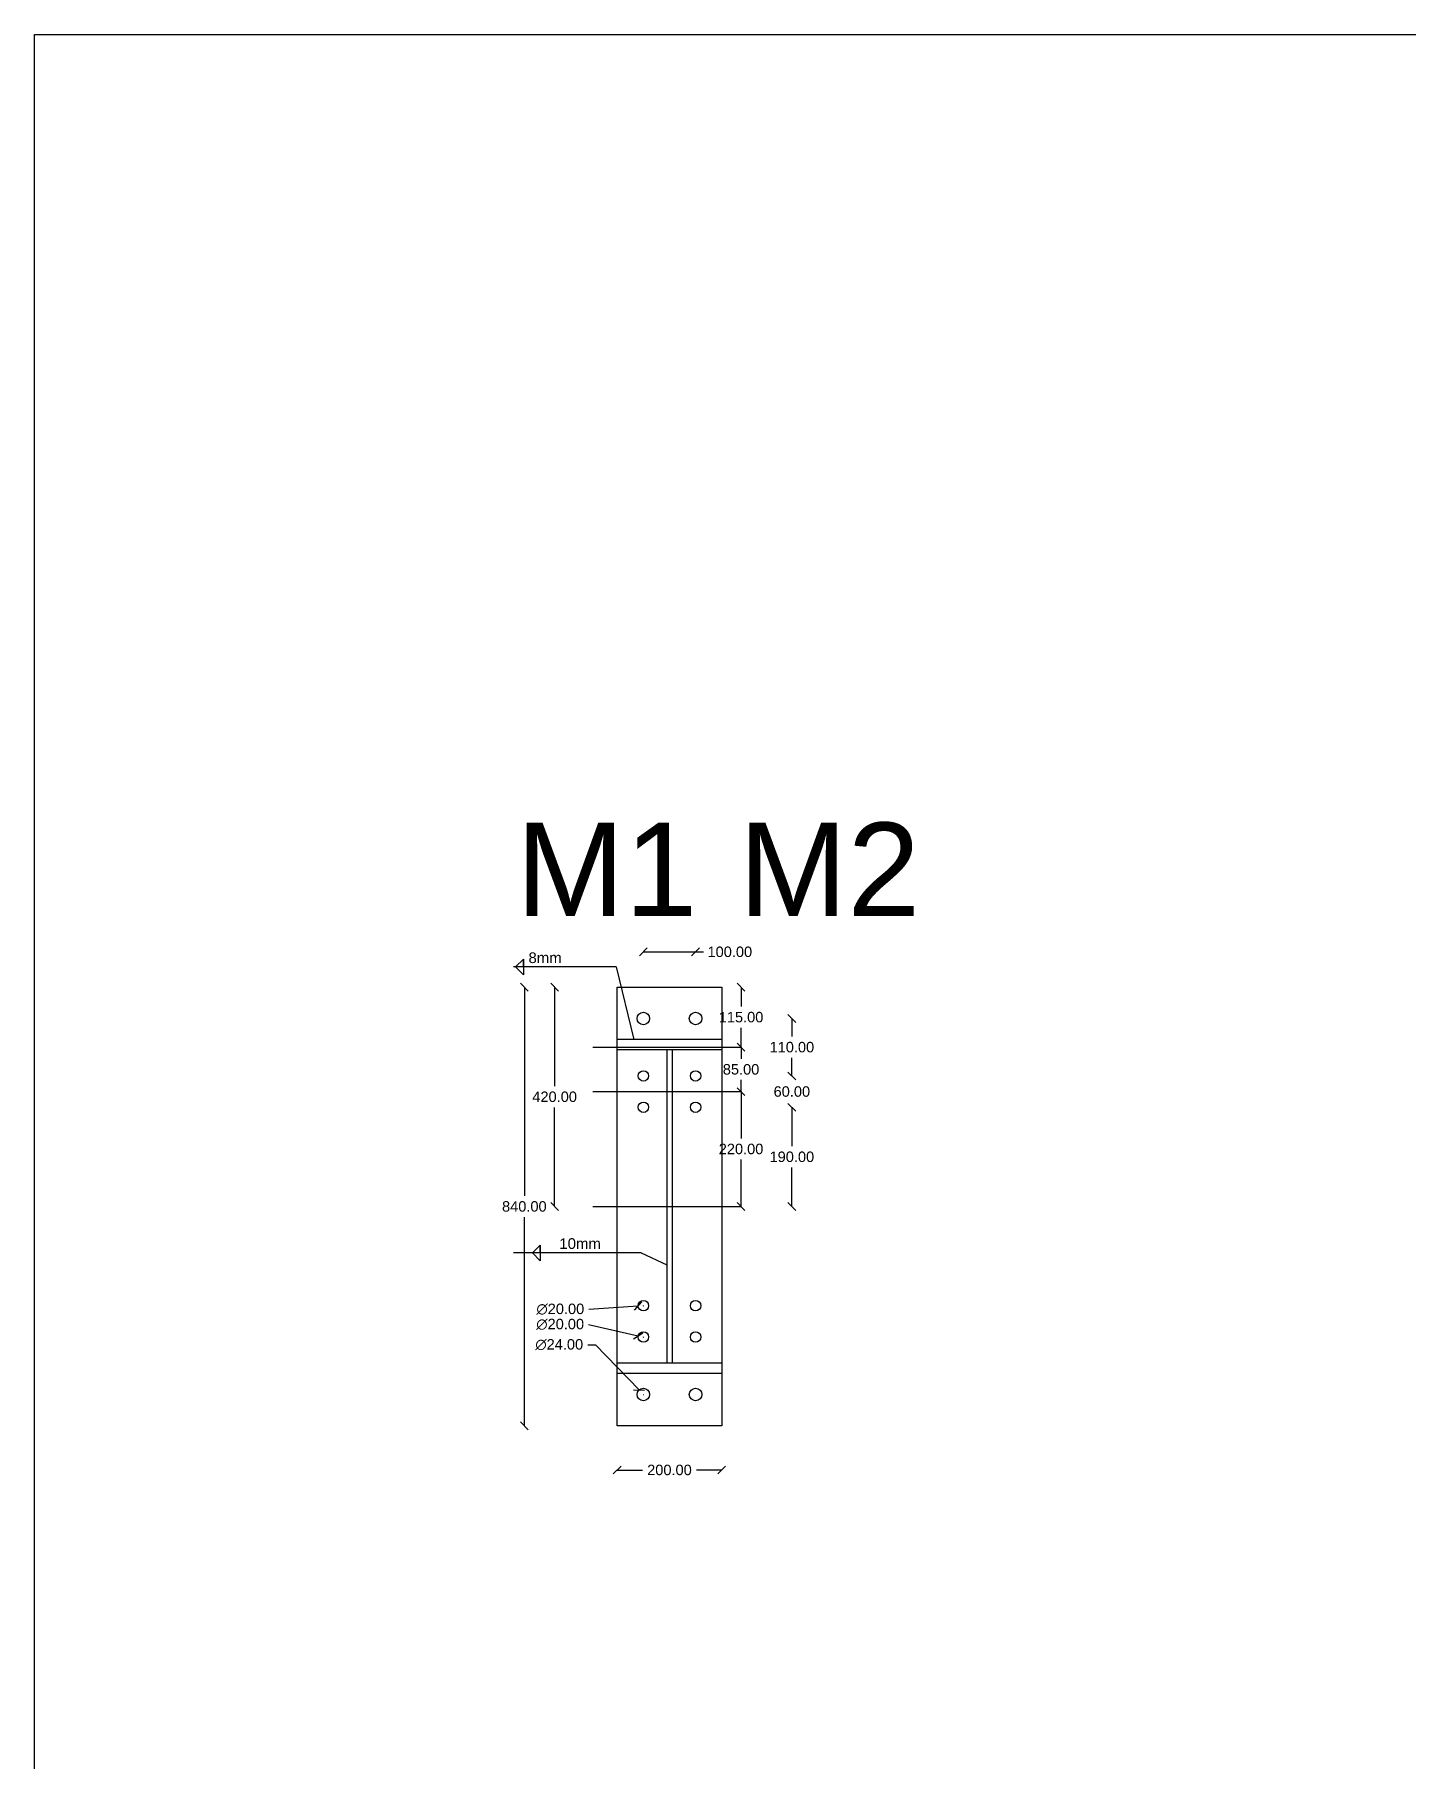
# Model space of a CAD drawing. Header units: inches. Extents: x -15 to 2803056, y 0 to 866270.
# Drawn here: x 842210 to 844839, y 83958 to 87263 of the extents above; entities that cross this region are included whole.
import ezdxf

# ---------------------------------------------------------------- set-up
doc = ezdxf.new("R2010")
doc.units = ezdxf.units.IN
doc.header["$LTSCALE"] = 100
doc.header["$MEASUREMENT"] = 0
doc.linetypes.add('ACAD_ISO03W100', pattern=[30, 12, -18])
doc.layers.add('connection', color=50, linetype='Continuous')
doc.layers.add('text', color=3, linetype='Continuous')
doc.styles.get("Standard").update_dxf_attribs({"font": 'arial.ttf'})
doc.dimstyles.new('connections', dxfattribs={"dimtxt": 20, "dimasz": 15, "dimexe": 0.0625, "dimexo": 0.0625, "dimgap": 10, "dimtad": 0, "dimtih": 1, "dimtoh": 1, "dimzin": 0, "dimdsep": 46, "dimtxsty": 'Standard', "dimblk": 'OBLIQUE', "dimcen": 0.09, "dimse1": 1, "dimse2": 1, "dimclrd": 256, "dimclre": 256, "dimclrt": 256, "dimadec": 0, "dimazin": 0, "dimtfac": 1, "dimtofl": 0, "dimtmove": 0, "dimatfit": 3, "dimfxl": 1, "dimtfillclr": 256, "dimtolj": 1, "dimtzin": 0, "dimlwe": -1, "dimarcsym": 0})

# ---------------------------------------------------------------- blocks, each defined once
blk = doc.blocks.new('_Oblique')
at = {"color": 0, "linetype": 'ByBlock', "lineweight": -2}
blk.add_line((-0.5, -0.5), (0.5, 0.5), dxfattribs=at)
blk = doc.blocks.new('*D249')
at = {"layer": 'connection', "lineweight": -2, "transparency": 16777216}
for p, q in [((843147.7, 85438.7), (843147.7, 85038.9)), ((843147.7, 84598.7), (843147.7, 84998.5))]:
    blk.add_line(p, q, dxfattribs=at)
at = {"layer": 'Defpoints', "color": 0, "linetype": 'ACAD_ISO03W100'}
for p in [(843325.6, 85438.7), (843147.7, 84598.7), (843325.6, 84598.7)]:
    blk.add_point(p, dxfattribs=at)
at = {"layer": 'connection', "linetype": 'ACAD_ISO03W100', "lineweight": -2, "transparency": 16777216, "xscale": 15, "yscale": 15, "zscale": 15}
for p, rotation in [((843147.7, 85438.7), 90), ((843147.7, 84598.7), 270)]:
    blk.add_blockref('_Oblique', p, dxfattribs=dict(at, rotation=rotation))
at = {"layer": 'connection', "linetype": 'ACAD_ISO03W100', "transparency": 16777216, "insert": (843147.7, 85018.7), "char_height": 20, "attachment_point": 5}
blk.add_mtext('\\A1;840.00', dxfattribs=at)
blk = doc.blocks.new('*D250')
at = {"layer": 'connection', "lineweight": -2, "transparency": 16777216}
for p, q in [((843205.7, 85438.7), (843205.7, 85248.9)), ((843205.7, 85018.7), (843205.7, 85208.5))]:
    blk.add_line(p, q, dxfattribs=at)
at = {"layer": 'Defpoints', "color": 0, "linetype": 'ACAD_ISO03W100'}
for p in [(843325.6, 85438.7), (843205.7, 85018.7), (843325.6, 85018.7)]:
    blk.add_point(p, dxfattribs=at)
at = {"layer": 'connection', "linetype": 'ACAD_ISO03W100', "lineweight": -2, "transparency": 16777216, "xscale": 15, "yscale": 15, "zscale": 15}
for p, rotation in [((843205.7, 85438.7), 90), ((843205.7, 85018.7), 270)]:
    blk.add_blockref('_Oblique', p, dxfattribs=dict(at, rotation=rotation))
at = {"layer": 'connection', "linetype": 'ACAD_ISO03W100', "transparency": 16777216, "insert": (843205.7, 85228.7), "char_height": 20, "attachment_point": 5}
blk.add_mtext('\\A1;420.00', dxfattribs=at)
blk = doc.blocks.new('*D251')
at = {"layer": 'connection', "lineweight": -2, "transparency": 16777216}
for p, q in [((843562.7, 85438.7), (843562.7, 85401.4)), ((843562.7, 85323.7), (843562.7, 85361))]:
    blk.add_line(p, q, dxfattribs=at)
at = {"layer": 'Defpoints', "color": 0, "linetype": 'ACAD_ISO03W100'}
for p in [(843525.6, 85438.7), (843525.6, 85323.7), (843562.7, 85323.7)]:
    blk.add_point(p, dxfattribs=at)
at = {"layer": 'connection', "linetype": 'ACAD_ISO03W100', "lineweight": -2, "transparency": 16777216, "xscale": 15, "yscale": 15, "zscale": 15}
for p, rotation in [((843562.7, 85438.7), 90), ((843562.7, 85323.7), 270)]:
    blk.add_blockref('_Oblique', p, dxfattribs=dict(at, rotation=rotation))
at = {"layer": 'connection', "linetype": 'ACAD_ISO03W100', "transparency": 16777216, "insert": (843562.7, 85381.2), "char_height": 20, "attachment_point": 5}
blk.add_mtext('\\A1;115.00', dxfattribs=at)
blk = doc.blocks.new('*D252')
at = {"layer": 'connection', "lineweight": -2, "transparency": 16777216}
for p, q in [((843562.7, 85323.7), (843562.7, 85301.4)), ((843562.7, 85238.7), (843562.7, 85261))]:
    blk.add_line(p, q, dxfattribs=at)
at = {"layer": 'Defpoints', "color": 0, "linetype": 'ACAD_ISO03W100'}
for p in [(843562.7, 85323.7), (843562.7, 85238.7), (843562.7, 85238.7)]:
    blk.add_point(p, dxfattribs=at)
at = {"layer": 'connection', "linetype": 'ACAD_ISO03W100', "lineweight": -2, "transparency": 16777216, "xscale": 15, "yscale": 15, "zscale": 15}
for p, rotation in [((843562.7, 85323.7), 90), ((843562.7, 85238.7), 270)]:
    blk.add_blockref('_Oblique', p, dxfattribs=dict(at, rotation=rotation))
at = {"layer": 'connection', "linetype": 'ACAD_ISO03W100', "transparency": 16777216, "insert": (843562.7, 85281.2), "char_height": 20, "attachment_point": 5}
blk.add_mtext('\\A1;85.00', dxfattribs=at)
blk = doc.blocks.new('*D239')
at = {"layer": 'connection', "lineweight": -2, "transparency": 16777216}
for p, q in [((843660, 85378.7), (843660, 85343.9)), ((843660, 85268.7), (843660, 85303.5))]:
    blk.add_line(p, q, dxfattribs=at)
at = {"layer": 'Defpoints', "color": 0, "linetype": 'ACAD_ISO03W100'}
for p in [(843475.6, 85378.7), (843475.6, 85268.7), (843660, 85268.7)]:
    blk.add_point(p, dxfattribs=at)
at = {"layer": 'connection', "linetype": 'ACAD_ISO03W100', "lineweight": -2, "transparency": 16777216, "xscale": 15, "yscale": 15, "zscale": 15}
for p, rotation in [((843660, 85378.7), 90), ((843660, 85268.7), 270)]:
    blk.add_blockref('_Oblique', p, dxfattribs=dict(at, rotation=rotation))
at = {"layer": 'connection', "linetype": 'ACAD_ISO03W100', "transparency": 16777216, "insert": (843660, 85323.7), "char_height": 20, "attachment_point": 5}
blk.add_mtext('\\A1;110.00', dxfattribs=at)
blk = doc.blocks.new('*D240')
at = {"layer": 'connection', "lineweight": -2, "transparency": 16777216}
for p, q in [((843660, 85268.7), (843660, 85283.7)), ((843660, 85208.7), (843660, 85193.7))]:
    blk.add_line(p, q, dxfattribs=at)
at = {"layer": 'Defpoints', "color": 0, "linetype": 'ACAD_ISO03W100'}
for p in [(843475.6, 85268.7), (843475.6, 85208.7), (843660, 85208.7)]:
    blk.add_point(p, dxfattribs=at)
at = {"layer": 'connection', "linetype": 'ACAD_ISO03W100', "lineweight": -2, "transparency": 16777216, "xscale": 15, "yscale": 15, "zscale": 15}
for p, rotation in [((843660, 85268.7), 270), ((843660, 85208.7), 90)]:
    blk.add_blockref('_Oblique', p, dxfattribs=dict(at, rotation=rotation))
at = {"layer": 'connection', "linetype": 'ACAD_ISO03W100', "transparency": 16777216, "insert": (843660, 85238.7), "char_height": 20, "attachment_point": 5}
blk.add_mtext('\\A1;60.00', dxfattribs=at)
blk = doc.blocks.new('*D254')
at = {"layer": 'connection', "lineweight": -2, "transparency": 16777216}
for p, q in [((843375.6, 85506.3), (843475.6, 85506.3)), ((843475.6, 85506.3), (843490.6, 85506.3))]:
    blk.add_line(p, q, dxfattribs=at)
at = {"layer": 'Defpoints', "color": 0, "linetype": 'ACAD_ISO03W100'}
for p in [(843475.6, 85506.3), (843375.6, 85378.7), (843475.6, 85378.7)]:
    blk.add_point(p, dxfattribs=at)
at = {"layer": 'connection', "linetype": 'ACAD_ISO03W100', "lineweight": -2, "transparency": 16777216, "xscale": 15, "yscale": 15, "zscale": 15, "rotation": 180}
blk.add_blockref('_Oblique', (843375.6, 85506.3), dxfattribs=at)
at = {"layer": 'connection', "linetype": 'ACAD_ISO03W100', "lineweight": -2, "transparency": 16777216, "xscale": 15, "yscale": 15, "zscale": 15}
blk.add_blockref('_Oblique', (843475.6, 85506.3), dxfattribs=at)
at = {"layer": 'connection', "linetype": 'ACAD_ISO03W100', "transparency": 16777216, "insert": (843541.2, 85506.3), "char_height": 20, "attachment_point": 5}
blk.add_mtext('\\A1;100.00', dxfattribs=at)
blk = doc.blocks.new('*D253')
at = {"layer": 'connection', "lineweight": -2, "transparency": 16777216}
for p, q in [((843325.6, 84514), (843374, 84514)), ((843525.6, 84514), (843477.3, 84514))]:
    blk.add_line(p, q, dxfattribs=at)
at = {"layer": 'Defpoints', "color": 0, "linetype": 'ACAD_ISO03W100'}
for p in [(843325.6, 84598.7), (843525.6, 84598.7), (843525.6, 84514)]:
    blk.add_point(p, dxfattribs=at)
at = {"layer": 'connection', "linetype": 'ACAD_ISO03W100', "lineweight": -2, "transparency": 16777216, "xscale": 15, "yscale": 15, "zscale": 15, "rotation": 180}
blk.add_blockref('_Oblique', (843325.6, 84514), dxfattribs=at)
at = {"layer": 'connection', "linetype": 'ACAD_ISO03W100', "lineweight": -2, "transparency": 16777216, "xscale": 15, "yscale": 15, "zscale": 15}
blk.add_blockref('_Oblique', (843525.6, 84514), dxfattribs=at)
at = {"layer": 'connection', "linetype": 'ACAD_ISO03W100', "transparency": 16777216, "insert": (843425.6, 84514), "char_height": 20, "attachment_point": 5}
blk.add_mtext('\\A1;200.00', dxfattribs=at)
blk = doc.blocks.new('*D255')
at = {"layer": 'connection', "lineweight": -2, "transparency": 16777216}
blk.add_line((843271.2, 84822), (843365.7, 84828.1), dxfattribs=at)
at = {"layer": 'connection', "linetype": 'ACAD_ISO03W100', "transparency": 16777216}
for p, q in [((843375.5, 84828.7), (843375.7, 84828.7)), ((843375.6, 84828.6), (843375.6, 84828.8))]:
    blk.add_line(p, q, dxfattribs=at)
at = {"layer": 'Defpoints', "color": 0, "linetype": 'ACAD_ISO03W100'}
for p in [(843365.7, 84828.1), (843385.6, 84829.4)]:
    blk.add_point(p, dxfattribs=at)
at = {"layer": 'connection', "linetype": 'ACAD_ISO03W100', "lineweight": -2, "transparency": 16777216, "xscale": 15, "yscale": 15, "zscale": 15, "rotation": 3.682808741841475}
blk.add_blockref('_Oblique', (843365.7, 84828.1), dxfattribs=at)
at = {"layer": 'connection', "linetype": 'ACAD_ISO03W100', "transparency": 16777216, "insert": (843216.6, 84822), "char_height": 20, "attachment_point": 5}
blk.add_mtext('\\A1;∅20.00', dxfattribs=at)
blk = doc.blocks.new('*D256')
at = {"layer": 'connection', "lineweight": -2, "transparency": 16777216}
blk.add_line((843270.8, 84792.9), (843365.9, 84771), dxfattribs=at)
at = {"layer": 'connection', "linetype": 'ACAD_ISO03W100', "transparency": 16777216}
for p, q in [((843375.5, 84768.7), (843375.7, 84768.7)), ((843375.6, 84768.6), (843375.6, 84768.8))]:
    blk.add_line(p, q, dxfattribs=at)
at = {"layer": 'Defpoints', "color": 0, "linetype": 'ACAD_ISO03W100'}
for p in [(843365.9, 84771), (843385.4, 84766.5)]:
    blk.add_point(p, dxfattribs=at)
at = {"layer": 'connection', "linetype": 'ACAD_ISO03W100', "lineweight": -2, "transparency": 16777216, "xscale": 15, "yscale": 15, "zscale": 15, "rotation": 347.002800428378}
blk.add_blockref('_Oblique', (843365.9, 84771), dxfattribs=at)
at = {"layer": 'connection', "linetype": 'ACAD_ISO03W100', "transparency": 16777216, "insert": (843216.3, 84792.9), "char_height": 20, "attachment_point": 5}
blk.add_mtext('\\A1;∅20.00', dxfattribs=at)
blk = doc.blocks.new('*D257')
at = {"layer": 'connection', "lineweight": -2, "transparency": 16777216}
for p, q in [((843269.1, 84754), (843284.1, 84754)), ((843284.1, 84754), (843367.3, 84667.4))]:
    blk.add_line(p, q, dxfattribs=at)
at = {"layer": 'connection', "linetype": 'ACAD_ISO03W100', "transparency": 16777216}
for p, q in [((843375.5, 84658.7), (843375.7, 84658.7)), ((843375.6, 84658.6), (843375.6, 84658.8))]:
    blk.add_line(p, q, dxfattribs=at)
at = {"layer": 'Defpoints', "color": 0, "linetype": 'ACAD_ISO03W100'}
for p in [(843367.3, 84667.4), (843383.9, 84650.1)]:
    blk.add_point(p, dxfattribs=at)
at = {"layer": 'connection', "linetype": 'ACAD_ISO03W100', "lineweight": -2, "transparency": 16777216, "xscale": 15, "yscale": 15, "zscale": 15, "rotation": 313.8439011419159}
blk.add_blockref('_Oblique', (843367.3, 84667.4), dxfattribs=at)
at = {"layer": 'connection', "linetype": 'ACAD_ISO03W100', "transparency": 16777216, "insert": (843214.5, 84754), "char_height": 20, "attachment_point": 5}
blk.add_mtext('\\A1;∅24.00', dxfattribs=at)
blk = doc.blocks.new('*D258')
at = {"layer": 'connection', "lineweight": -2, "transparency": 16777216}
for p, q in [((843562.7, 85238.7), (843562.7, 85148.9)), ((843562.7, 85018.7), (843562.7, 85108.5))]:
    blk.add_line(p, q, dxfattribs=at)
at = {"layer": 'Defpoints', "color": 0, "linetype": 'ACAD_ISO03W100'}
for p in [(843562.7, 85238.7), (843562.7, 85018.7), (843562.7, 85018.7)]:
    blk.add_point(p, dxfattribs=at)
at = {"layer": 'connection', "linetype": 'ACAD_ISO03W100', "lineweight": -2, "transparency": 16777216, "xscale": 15, "yscale": 15, "zscale": 15}
for p, rotation in [((843562.7, 85238.7), 90), ((843562.7, 85018.7), 270)]:
    blk.add_blockref('_Oblique', p, dxfattribs=dict(at, rotation=rotation))
at = {"layer": 'connection', "linetype": 'ACAD_ISO03W100', "transparency": 16777216, "insert": (843562.7, 85128.7), "char_height": 20, "attachment_point": 5}
blk.add_mtext('\\A1;220.00', dxfattribs=at)
blk = doc.blocks.new('*D259')
at = {"layer": 'connection', "lineweight": -2, "transparency": 16777216}
for p, q in [((843660, 85208.7), (843660, 85133.9)), ((843660, 85018.7), (843660, 85093.5))]:
    blk.add_line(p, q, dxfattribs=at)
at = {"layer": 'Defpoints', "color": 0, "linetype": 'ACAD_ISO03W100'}
for p in [(843475.6, 85208.7), (843475.6, 85018.7), (843660, 85018.7)]:
    blk.add_point(p, dxfattribs=at)
at = {"layer": 'connection', "linetype": 'ACAD_ISO03W100', "lineweight": -2, "transparency": 16777216, "xscale": 15, "yscale": 15, "zscale": 15}
for p, rotation in [((843660, 85208.7), 90), ((843660, 85018.7), 270)]:
    blk.add_blockref('_Oblique', p, dxfattribs=dict(at, rotation=rotation))
at = {"layer": 'connection', "linetype": 'ACAD_ISO03W100', "transparency": 16777216, "insert": (843660, 85113.7), "char_height": 20, "attachment_point": 5}
blk.add_mtext('\\A1;190.00', dxfattribs=at)

msp = doc.modelspace()

# ---------------------------------------------------------------- linework, layer by layer
at = {"layer": 'connection'}
for p, q in [((843323.513, 85477.337), (843127.125, 85477.337)), ((843130.782, 85477.337), (843145.782, 85492.337)), ((843145.782, 85477.337), (843130.782, 85477.337)), ((843130.782, 85477.337), (843145.782, 85462.337)), ((843145.782, 85492.337), (843145.782, 85462.337)), ((843323.513, 85477.337), (843357.664, 85338.713)), ((843325.632, 85438.713), (843525.632, 85438.713)), ((843325.632, 84598.713), (843325.632, 85438.713)), ((843525.632, 85438.713), (843525.632, 84598.713)), ((843525.632, 85338.713), (843325.632, 85338.713)), ((843525.632, 85318.713), (843325.632, 85318.713)), ((843420.632, 85318.713), (843420.632, 84718.713)), ((843430.632, 85318.713), (843430.632, 84718.713)), ((843163.195, 84929.883), (843127.142, 84929.883)), ((843163.195, 84929.883), (843178.195, 84944.883)), ((843178.195, 84929.883), (843163.195, 84929.883)), ((843163.195, 84929.883), (843178.195, 84914.883)), ((843178.195, 84944.883), (843178.195, 84914.883)), ((843371.389, 84929.883), (843178.195, 84929.883)), ((843371.389, 84929.883), (843420.632, 84906.921)), ((843525.632, 84718.713), (843325.632, 84718.713)), ((843525.632, 84698.713), (843325.632, 84698.713)), ((843525.632, 84598.713), (843325.632, 84598.713))]:
    msp.add_line(p, q, dxfattribs=at)
at = {"layer": 'connection', "linetype": 'ACAD_ISO03W100'}
for p, q in [((843145.782, 85477.337), (843145.782, 85492.337)), ((843278.576, 85323.713), (843562.689, 85323.713)), ((843278.576, 85238.713), (843562.689, 85238.713)), ((843278.576, 85018.713), (843562.689, 85018.713)), ((843178.195, 84929.883), (843178.195, 84944.883))]:
    msp.add_line(p, q, dxfattribs=at)
at = {"layer": 'connection'}
msp.add_lwpolyline([(842209.618, 87263.057), (884218.467, 87263.057), (884218.467, 66078.159), (842209.618, 66078.159)], close=True, dxfattribs=at)
for centre, radius in [((843375.632, 85378.713), 12), ((843475.632, 85378.713), 12), ((843375.632, 85268.713), 10), ((843475.632, 85268.713), 10), ((843375.632, 85208.713), 10), ((843475.632, 85208.713), 10), ((843375.632, 84828.713), 10), ((843475.632, 84828.713), 10), ((843375.632, 84768.713), 10), ((843475.632, 84768.713), 10), ((843375.632, 84658.713), 12), ((843475.632, 84658.713), 12)]:
    msp.add_circle(centre, radius, dxfattribs=at)

# ---------------------------------------------------------------- texts
for s, p in [('8mm', (843155.618, 85484.805)), ('10mm', (843214.747, 84937.352))]:
    msp.add_text(s, height=20.4789, dxfattribs=at).set_placement(p)
at = {"layer": 'text'}
for s, p in [('M1', (843131.365, 85574.747)), ('M2', (843558.209, 85574.747))]:
    msp.add_text(s, height=179.0584, dxfattribs=at).set_placement(p)

# ---------------------------------------------------------------- dimensions: what is measured, and where the dimension line sits
at = {"layer": 'connection', "linetype": 'ACAD_ISO03W100'}
dim = msp.add_linear_dim(base=(843475.632, 85506.312), p1=(843375.632, 85378.713), p2=(843475.632, 85378.713), dimstyle='connections', dxfattribs=at)
dim.commit()
dim.dimension.update_dxf_attribs({"geometry": '*D254', "text_midpoint": (843541.171, 85506.312)})
for base, p1, p2, picture, middle in [((843147.732, 84598.713), (843325.632, 85438.713), (843325.632, 84598.713), '*D249', (843147.732, 85018.713)), ((843205.685, 85018.713), (843325.632, 85438.713), (843325.632, 85018.713), '*D250', (843205.685, 85228.713)), ((843562.689, 85323.713), (843525.632, 85438.713), (843525.632, 85323.713), '*D251', (843562.689, 85381.213)), ((843660.004, 85268.713), (843475.632, 85378.713), (843475.632, 85268.713), '*D239', (843660.004, 85323.713)), ((843562.689, 85238.713), (843562.689, 85323.713), (843562.689, 85238.713), '*D252', (843562.689, 85281.213)), ((843660.004, 85208.713), (843475.632, 85268.713), (843475.632, 85208.713), '*D240', (843660.004, 85238.713)), ((843562.689, 85018.713), (843562.689, 85238.713), (843562.689, 85018.713), '*D258', (843562.689, 85128.713)), ((843660.004, 85018.713), (843475.632, 85208.713), (843475.632, 85018.713), '*D259', (843660.004, 85113.713))]:
    dim = msp.add_linear_dim(base=base, p1=p1, p2=p2, angle=90, dimstyle='connections', dxfattribs=at)
    dim.commit()
    dim.dimension.update_dxf_attribs({"geometry": picture, "text_midpoint": middle})
for p1, p2, picture, middle in [((843385.612, 84829.356), (843365.653, 84828.071), '*D255', (843271.205, 84821.992)), ((843385.376, 84766.464), (843365.889, 84770.962), '*D256', (843270.845, 84792.9)), ((843383.945, 84650.058), (843367.32, 84667.368), '*D257', (843214.538, 84753.986))]:
    dim = msp.add_diameter_dim_2p(p1=p1, p2=p2, dimstyle='connections', dxfattribs=at)
    dim.commit()
    dim.dimension.update_dxf_attribs({"geometry": picture, "text_midpoint": middle, "dimtype": 163})
dim = msp.add_aligned_dim(p1=(843325.632, 84598.713), p2=(843525.632, 84598.713), distance=-84.715, dimstyle='connections', dxfattribs=at)
dim.commit()
dim.dimension.update_dxf_attribs({"geometry": '*D253', "text_midpoint": (843425.632, 84513.998)})

doc.saveas('drawing.dxf')
